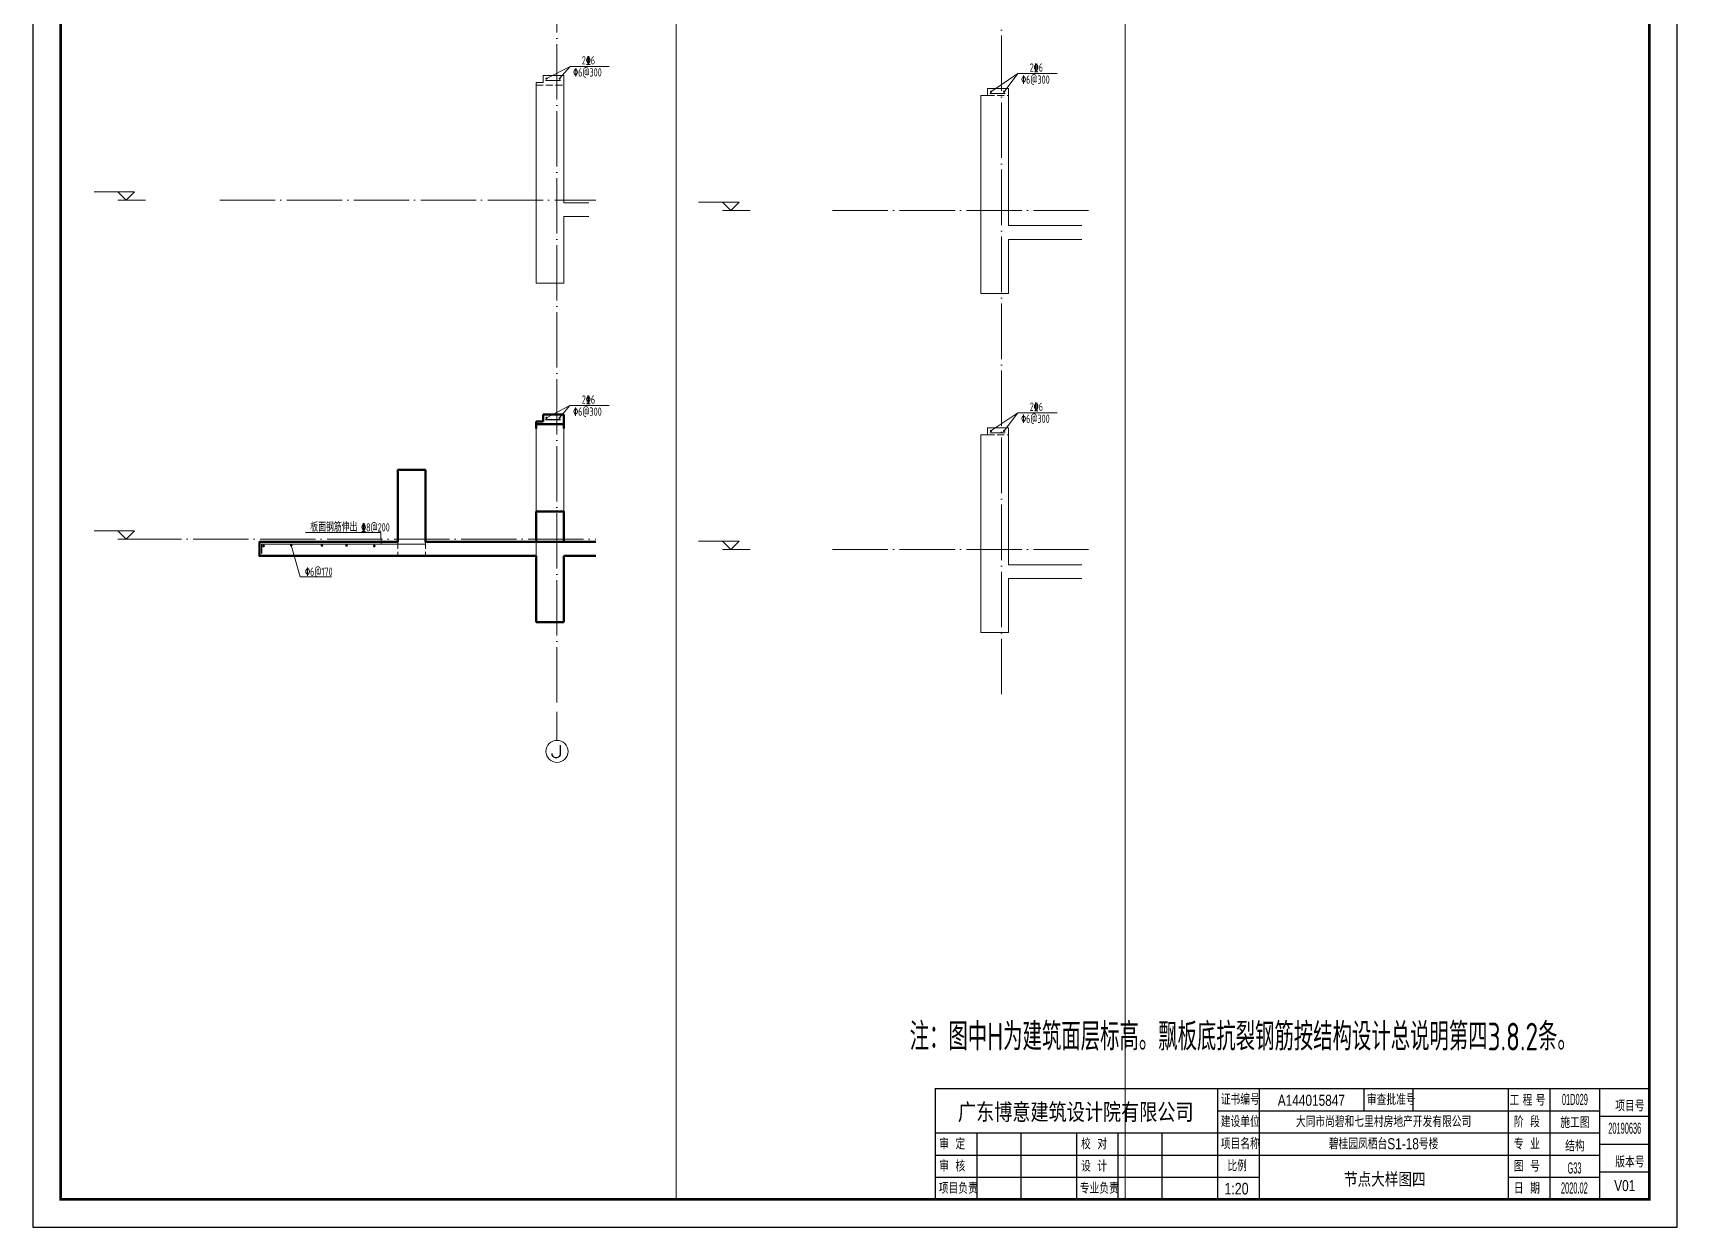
# Model space of a CAD drawing. Extents: x 5874492 to 7194610, y -939842 to -279257.
# Drawn here: x 6055361 to 6067241, y -797382 to -788756 of the extents above; entities that cross this region are included whole.
import ezdxf
from ezdxf.enums import TextEntityAlignment as Align

# ---------------------------------------------------------------- set-up
doc = ezdxf.new("R2010")
doc.units = 0
doc.header["$LTSCALE"] = 1000
doc.linetypes.add('DASH', pattern=[0.35, 0.25, -0.1])
doc.linetypes.add('DOTE', pattern=[2.42, 2, -0.2, 0.02, -0.2])
for name, color, linetype, lineweight in [('A-大样-结构墙线', 140, 'Continuous', 50), ('S-墙柱-REIN', 1, 'Continuous', 20), ('S-大样-HATCH', 251, 'Continuous', 20), ('S-大样-REIN', 1, 'Continuous', 20), ('S-大样-实线', 2, 'Continuous', 20), ('S-大样-标高', 3, 'Continuous', 20), ('S-大样-虚线', 4, 'DASH', 20), ('S-板-BEAM', 4, 'DASH', 20), ('S-轴网-标注', 3, 'Continuous', 20), ('S-轴网-轴号', 3, 'Continuous', 20), ('S-轴网-轴线', 1, 'DOTE', 9), ('S-通用-TEXT', 7, 'Continuous', 20)]:
    doc.layers.add(name, color=color, linetype=linetype, lineweight=lineweight)
doc.layers.add('Y-云图图框', color=7, linetype='Continuous')
doc.styles.add('_TCH_AXIS', font='COMPLEX.shx', dxfattribs={"bigfont": 'hztxt.shx'})
doc.styles.add('_YT_Name', font='', dxfattribs={"width": 0.8})
doc.styles.add('_YT_Sign_Text', font='ros.shx', dxfattribs={"width": 0.8, "bigfont": 'hztxt.shx'})
doc.styles.add('COMPLEX', font='COMPLEX')
doc.styles.get("Standard").update_dxf_attribs({"font": 'gbenor.shx', "bigfont": 'gbcbig.shx'})
doc.styles.add('TSSD_Rein', font='tssdeng.shx', dxfattribs={"width": 0.7, "bigfont": 'hztxt.shx'})
doc.styles.get('_YT_Name').set_extended_font_data('SimHei')

# ---------------------------------------------------------------- blocks, each defined once
blk = doc.blocks.new('ECMCTK_A1_竖_单行图名--0')
for p, q in [((427.98, 50), (427.98, 26)), ((428, 50), (428, 10)), ((442.98, 50), (442.98, 10)), ((480.8, 50), (480.8, 42)), ((498.48, 50), (498.48, 42)), ((533, 50), (533, 10)), ((548, 50), (548, 10)), ((566, 50.01), (584, 50)), ((566, 50.01), (566, 10)), ((428, 42), (566, 42)), ((566, 40.01), (584, 40.01)), ((326, 34), (566, 34)), ((341, 34), (341, 10)), ((357, 10), (357, 34)), ((377, 34), (377, 10)), ((392, 34), (392, 10)), ((408, 10), (408, 34)), ((566, 30.01), (584, 30)), ((326, 26), (566, 26)), ((326, 18), (442.96, 18)), ((533, 18), (566, 18)), ((566, 20), (584, 20))]:
    blk.add_line(p, q)
at = {"color": 4}
blk.add_lwpolyline([(0, 0), (594, 0), (594, 841), (0, 841)], close=True, dxfattribs=at)
for points, const_width in [([(10, 10), (584, 10), (584, 816), (10, 816)], 1), ([(326, 10), (584, 10), (584, 50), (326, 50)], 0.45)]:
    blk.add_lwpolyline(points, close=True, dxfattribs=dict(const_width=const_width))
at = {"const_width": 0.45}
for points in [[(326, 10), (326, 50.01), (566, 50.01)], [(566, 50.01), (566, 10)]]:
    blk.add_lwpolyline(points, dxfattribs=at)
at = {"style": '_YT_Sign_Text', "width": 0.8}
for s, p in [('证书编号', (429.15, 44.14)), ('审查批准号', (481.91, 44.06)), ('工 程 号', (533.47, 43.85)), ('项目号', (571.65, 41.8)), ('建设单位', (429.15, 36.14)), ('阶  段', (535.01, 36.05)), ('审  定', (327.41, 28.05)), ('校  对', (378.66, 28.05)), ('项目名称', (429.15, 28.14)), ('专  业', (535.01, 28.05)), ('审  核', (327.41, 20.05)), ('设  计', (378.66, 20.05)), ('比例', (431.54, 20.16)), ('图  号', (535.01, 20.05)), ('版本号', (571.65, 21.55)), ('项目负责', (327.27, 12.05)), ('专业负责', (378.21, 12.05)), ('日  期', (535.01, 12.05))]:
    blk.add_text(s, height=4, dxfattribs=at).set_placement(p)
at = {"color": 80, "flags": 3}
for tag, height, p in [('YTHQINS', 3, (593.31, 817.5)), ('ECMCKEY', 3, (440.09, 590.57)), ('YTTQINS', 3.75, (595.35, 11.88)), ('YTFRAME', 3, (375.97, 4.92)), ('YTBARCODE_T1', 3, (493.74, 4.57))]:
    blk.add_attdef(tag, text='', height=height, dxfattribs=at).set_placement(p, align=Align.MIDDLE_CENTER)
for tag, height, style, width, p in [('证书编号', 4, '_YT_Sign_Text', 0.8, (461.87, 43.81)), ('审查批准号', 4, '_YT_Sign_Text', 0.8, (514.06, 43.81)), ('工程号', 4, '_YT_Sign_Text', 0.5, (557.08, 44.12)), ('设计单位', 6, '_YT_Name', 0.8, (376.75, 38.6)), ('建设单位', 4, '_YT_Sign_Text', 0.8, (487.96, 36.11)), ('阶段', 4, '_YT_Sign_Text', 0.8, (557.08, 35.81)), ('项目号', 4, '_YT_Sign_Text', 0.5, (575.08, 33.72)), ('项目名称', 4, '_YT_Sign_Text', 0.8, (487.96, 28.11)), ('专业', 4, '_YT_Sign_Text', 0.8, (557.08, 27.31)), ('图纸编号', 4, '_YT_Sign_Text', 0.5, (556.93, 19.36)), ('图纸名称', 4.5, '_YT_Name', 0.8, (488.39, 15.06)), ('出图比例', 4.2, '_YT_Sign_Text', 0.8, (434.82, 11.78)), ('日期', 4, '_YT_Sign_Text', 0.5, (556.88, 12.13)), ('版本号', 4, '_YT_Sign_Text', 0.8, (575.08, 13))]:
    blk.add_attdef(tag, text='', height=height, dxfattribs=dict(style=style, width=width)).set_placement(p, align=Align.CENTER)
at = {"style": '_YT_Sign_Text', "width": 0.8, "flags": 3}
for tag, p, height in [('[审定人]', (343.95, 27.81), 4.1), ('{审定人}', (358.87, 26.45), 6.24), ('[校对人]', (395.23, 27.82), 4.1), ('{校对人}', (411.35, 26.53), 6.24), ('[审核人]', (344.01, 19.76), 4.1), ('{审核人}', (359.98, 18.44), 6.24), ('[设计人]', (395.47, 20.21), 4.1), ('{设计人}', (411.48, 18.54), 6.24), ('[项目负责人]', (343.78, 12.01), 4.1), ('{项目负责人}', (361.28, 10.72), 6.24), ('[专业负责人]', (395.74, 11.77), 4.1), ('{专业负责人}', (411.58, 10.36), 6.24)]:
    blk.add_attdef(tag, p, '', height=height, dxfattribs=at)
at = {"color": 80, "flags": 3}
for tag, p in [('YTBZSIT', (10, 10)), ('EXT_TK_LEFT', (10, 10)), ('YTQRCODE', (304.56, 12.07))]:
    blk.add_attdef(tag, p, '', height=3, dxfattribs=at)
blk = doc.blocks.new('_AXISO')
blk.add_circle((0, 0), 0.5)
at = {"layer": 'S-轴网-轴号', "style": 'COMPLEX', "width": 1.041667}
blk.add_attdef('A', text='', height=0.56, dxfattribs=at).set_placement((-0.25, -0.28), (0.25, -0.28), align=Align.FIT)
blk = doc.blocks.new('前室那里')
at = {"layer": 'S-大样-REIN', "const_width": 8}
blk.add_lwpolyline([(740094, 664945), (740206, 664945)], dxfattribs=at)
for points in [[(740099, 664958, 1), (740107, 664958, 1)], [(740194, 664958, 1), (740202, 664958, 1)]]:
    blk.add_lwpolyline(points, format="xyb", close=True, dxfattribs=at)
at = {"layer": 'S-大样-实线', "ltscale": 0.5}
for p, q in [((740029, 663501), (740029, 664931)), ((740029, 664931), (740079, 664931)), ((740029, 664881), (740029, 664931)), ((740079, 664981), (740229, 664981)), ((740079, 664931), (740079, 664981)), ((740229, 663991), (740229, 664981)), ((740229, 664881), (740229, 664981)), ((740229, 663991), (740759, 663991)), ((740229, 663891), (740759, 663891)), ((740229, 663501), (740229, 663891)), ((740029, 663501), (740229, 663501))]:
    blk.add_line(p, q, dxfattribs=at)
at = {"layer": 'S-大样-虚线', "ltscale": 0.2}
blk.add_lwpolyline([(740079, 664931), (740229, 664931)], dxfattribs=at)
at = {"layer": 'S-通用-TEXT', "ltscale": 0.2}
blk.add_line((740581, 665090), (740298, 665090), dxfattribs=at)
at = {"layer": 'S-通用-TEXT'}
blk.add_lwpolyline([(740103, 664958), (740298, 665090), (740198, 664958)], dxfattribs=at)
at = {"layer": 'S-通用-TEXT', "style": 'TSSD_Rein', "width": 0.7}
for s, p in [('2\x846', (740383, 665103, 0)), ('\x826@300', (740321, 665016, 0))]:
    blk.add_text(s, height=60, dxfattribs=at).set_placement(p)
blk = doc.blocks.new('楼梯单')
at = {"layer": 'S-大样-REIN', "const_width": 8}
blk.add_lwpolyline([(733325, 727701), (733437, 727701)], dxfattribs=at)
for points in [[(733330, 727714, 1), (733338, 727714, 1)], [(733425, 727714, 1), (733433, 727714, 1)]]:
    blk.add_lwpolyline(points, format="xyb", close=True, dxfattribs=at)
at = {"layer": 'S-大样-实线', "ltscale": 0.5}
for p, q in [((733260, 726237), (733260, 727687)), ((733260, 727687), (733310, 727687)), ((733260, 727637), (733260, 727687)), ((733310, 727737), (733460, 727737)), ((733310, 727687), (733310, 727737)), ((733460, 726817), (733460, 727737)), ((733460, 727637), (733460, 727737)), ((733460, 726817), (733640, 726817)), ((733460, 726717), (733640, 726717)), ((733460, 726237), (733460, 726717)), ((733260, 726237), (733460, 726237))]:
    blk.add_line(p, q, dxfattribs=at)
at = {"layer": 'S-大样-虚线', "ltscale": 0.2}
blk.add_lwpolyline([(733260, 727667), (733460, 727667)], dxfattribs=at)
at = {"layer": 'S-通用-TEXT', "ltscale": 0.2}
blk.add_line((733786, 727802), (733504, 727802), dxfattribs=at)
at = {"layer": 'S-通用-TEXT'}
blk.add_lwpolyline([(733334, 727714), (733504, 727802), (733429, 727714)], dxfattribs=at)
at = {"layer": 'S-通用-TEXT', "style": 'TSSD_Rein', "width": 0.7}
for s, p in [('\x826@300', (733527, 727729, 0)), ('2\x846', (733589, 727816, 0))]:
    blk.add_text(s, height=60, dxfattribs=at).set_placement(p)

msp = doc.modelspace()

# ---------------------------------------------------------------- linework, layer by layer
at = {"layer": 'A-大样-结构墙线', "ltscale": 0.5}
for p, q in [((6058998, -791613.4), (6058998, -791563.4)), ((6058998, -791563.4), (6059048, -791563.4)), ((6059048, -791513.4), (6059198, -791513.4)), ((6059048, -791563.4), (6059048, -791513.4)), ((6059198, -791613.4), (6059198, -791513.4)), ((6058998, -791583.4), (6059198, -791583.4)), ((6058998, -792433.4), (6059427.9, -792433.4)), ((6058998, -793013.4), (6058998, -792533.4)), ((6059198, -793013.4), (6059198, -792533.4)), ((6059198, -792533.4), (6059427.9, -792533.4)), ((6058998, -793013.4), (6059198, -793013.4))]:
    msp.add_line(p, q, dxfattribs=at)
for points in [[(6058998, -792433.4), (6058198, -792433.4), (6058198, -791913.4), (6057998, -791913.4), (6057998, -792433.4), (6056998, -792433.4), (6056998, -792533.4), (6058998, -792533.4)], [(6058998, -792433.4), (6058998, -792213.4), (6059198, -792213.4), (6059198, -792433.4), (6058998, -792433.4)]]:
    msp.add_lwpolyline(points, dxfattribs=at)
at = {"layer": 'S-墙柱-REIN', "const_width": 8}
msp.add_lwpolyline([(6058198, -792449.4), (6057014.3, -792449.4), (6057014.3, -792518.6)], dxfattribs=at)
at = {"layer": 'S-墙柱-REIN', "const_width": 9.5}
for points in [[(6057023.2, -792462, 1), (6057032.7, -792462, 1)], [(6057223.1, -792456.9, 1), (6057232.6, -792456.9, 1)], [(6057444.6, -792458.3, 1), (6057454.1, -792458.3, 1)], [(6057623, -792458.3, 1), (6057632.5, -792458.3, 1)], [(6057823, -792462.7, 1), (6057832.5, -792462.7, 1)]]:
    msp.add_lwpolyline(points, format="xyb", close=True, dxfattribs=at)
at = {"layer": 'S-大样-HATCH', "ltscale": 0.5}
for p, q in [((6060009, -781062), (6060009, -797182)), ((6063252.5, -781062), (6063252.5, -797182))]:
    msp.add_line(p, q, dxfattribs=at)
at = {"layer": 'S-大样-REIN', "const_width": 8}
msp.add_lwpolyline([(6059063, -791549.8), (6059175.4, -791549.8)], dxfattribs=at)
for points in [[(6059068.5, -791536.4, 1), (6059076.5, -791536.4, 1)], [(6059163, -791536.4, 1), (6059171, -791536.4, 1)]]:
    msp.add_lwpolyline(points, format="xyb", close=True, dxfattribs=at)
at = {"layer": 'S-大样-实线', "ltscale": 0.5}
for p, q in [((6058998, -791613.4), (6058998, -791563.4)), ((6058998, -791563.4), (6059048, -791563.4)), ((6058998, -793013.4), (6058998, -791563.4)), ((6059048, -791513.4), (6059198, -791513.4)), ((6059048, -791563.4), (6059048, -791513.4)), ((6059198, -792433.4), (6059198, -791513.4)), ((6059198, -791613.4), (6059198, -791513.4)), ((6059198, -792433.4), (6059377.9, -792433.4)), ((6059198, -793013.4), (6059198, -792533.4)), ((6059198, -792533.4), (6059377.9, -792533.4)), ((6058998, -793013.4), (6059198, -793013.4))]:
    msp.add_line(p, q, dxfattribs=at)
at = {"layer": 'S-大样-标高'}
for p, q in [((6056095.7, -789903.4), (6055803.5, -789903.4)), ((6056035.7, -789963.4), (6055975.7, -789903.4)), ((6056175.7, -789963.4), (6055975.7, -789963.4)), ((6056035.7, -789963.4), (6056095.7, -789903.4)), ((6060463.7, -789978.3), (6060171.4, -789978.3)), ((6060403.7, -790038.3), (6060343.7, -789978.3)), ((6060403.7, -790038.3), (6060463.7, -789978.3)), ((6060543.7, -790038.3), (6060343.7, -790038.3)), ((6056095.7, -792353.4), (6055803.5, -792353.4)), ((6056035.7, -792413.4), (6055975.7, -792353.4)), ((6056035.7, -792413.4), (6056095.7, -792353.4)), ((6056175.7, -792413.4), (6055975.7, -792413.4)), ((6060463.7, -792428.3), (6060171.4, -792428.3)), ((6060403.7, -792488.3), (6060343.7, -792428.3)), ((6060543.7, -792488.3), (6060343.7, -792488.3)), ((6060403.7, -792488.3), (6060463.7, -792428.3))]:
    msp.add_line(p, q, dxfattribs=at)
at = {"layer": 'S-大样-虚线', "ltscale": 0.2}
msp.add_lwpolyline([(6058998, -791583.4), (6059198, -791583.4)], dxfattribs=at)
at = {"layer": 'S-板-BEAM', "ltscale": 0.2}
for points in [[(6057998, -792433.4), (6057998, -792533.4)], [(6058198, -792433.4), (6058198, -792533.4)]]:
    msp.add_lwpolyline(points, dxfattribs=at)
at = {"layer": 'S-轴网-标注'}
msp.add_line((6059148, -793661.1), (6059148, -793866.2), dxfattribs=at)
at = {"layer": 'S-轴网-轴线', "ltscale": 0.2}
for p, q in [((6059148, -793593.3), (6059148, -781940)), ((6062359.4, -793531.8), (6062359.4, -782148.3)), ((6056711.7, -789963.4), (6059427.9, -789963.4)), ((6061139.7, -790038.3), (6062989.3, -790038.3)), ((6056035.7, -792413.4), (6059427.9, -792413.4)), ((6061139.7, -792488.3), (6062989.3, -792488.3))]:
    msp.add_line(p, q, dxfattribs=at)
at = {"layer": 'S-通用-TEXT', "ltscale": 0.2}
msp.add_line((6059524.6, -791448.1), (6059241.7, -791448.1), dxfattribs=at)
at = {"layer": 'S-通用-TEXT'}
for p, q in [((6057331, -792363.7), (6057875.6, -792363.7)), ((6057293.5, -792683.9, 0), (6057519.9, -792683.9, 0))]:
    msp.add_line(p, q, dxfattribs=at)
for points in [[(6059072.5, -791536.4), (6059241.7, -791448.1), (6059167, -791536.4)], [(6057875.6, -792363.7), (6057877.5, -792449.4)]]:
    msp.add_lwpolyline(points, dxfattribs=at)
at = {"layer": 'S-通用-TEXT', "elevation": 0}
msp.add_lwpolyline([(6057293.5, -792683.9), (6057227.9, -792456.9)], dxfattribs=at)

# ---------------------------------------------------------------- block references
at = {"layer": 'S-大样-实线'}
for p in [(5322180.6, -1454139.3), (5322180.6, -1456589.3)]:
    msp.add_blockref('前室那里', p, dxfattribs=at)
at = {"layer": 'S-大样-标高'}
msp.add_blockref('楼梯单', (5325738.2, -1516800.4), dxfattribs=at)
at = {"layer": 'S-轴网-标注'}
ref = msp.add_blockref('_AXISO', (6059148, -793946.2), dxfattribs=dict(at, xscale=160, yscale=160, zscale=160))
ref.add_attrib('A', 'J', dxfattribs={"height": 90.5, "style": '_TCH_AXIS', "width": 1.909091}).set_placement((6059102.7, -793991.5), (6059193.2, -793991.5), align=Align.FIT)
at = {"layer": 'Y-云图图框', "xscale": 20, "yscale": 20, "zscale": 20}
msp.add_blockref('ECMCTK_A1_竖_单行图名--0', (6055361.3, -797382), dxfattribs=at).add_auto_attribs({'图纸编号': 'G33', '图纸名称': '节点大样图四', '版本号': 'V01', '项目名称': '碧桂园凤栖台S1-18号楼', '出图比例': '1:20', '工程号': '01D029', '阶段': '施工图', '专业': '结构', '日期': '2020.02', '项目号': '20190636', '建设单位': '大同市尚碧和七里村房地产开发有限公司', '设计单位': '广东博意建筑设计院有限公司', '证书编号': 'A144015847'})

# ---------------------------------------------------------------- texts
at = {"layer": 'S-通用-TEXT', "style": 'TSSD_Rein', "width": 0.7}
for s, height, p in [('2\x846', 60, (6059327.5, -791434.4, 0)), ('\x826@300', 60, (6059265, -791521.7, 0)), ('板面钢筋伸出 \x848@200', 60, (6057365.7, -792357.9)), ('\x826@170', 60, (6057328.2, -792678.1)), ('注：图中H为建筑面层标高。飘板底抗裂钢筋按结构设计总说明第四3.8.2条。 ', 200, (6061696.4, -796106))]:
    msp.add_text(s, height=height, dxfattribs=at).set_placement(p)

doc.saveas('drawing.dxf')
